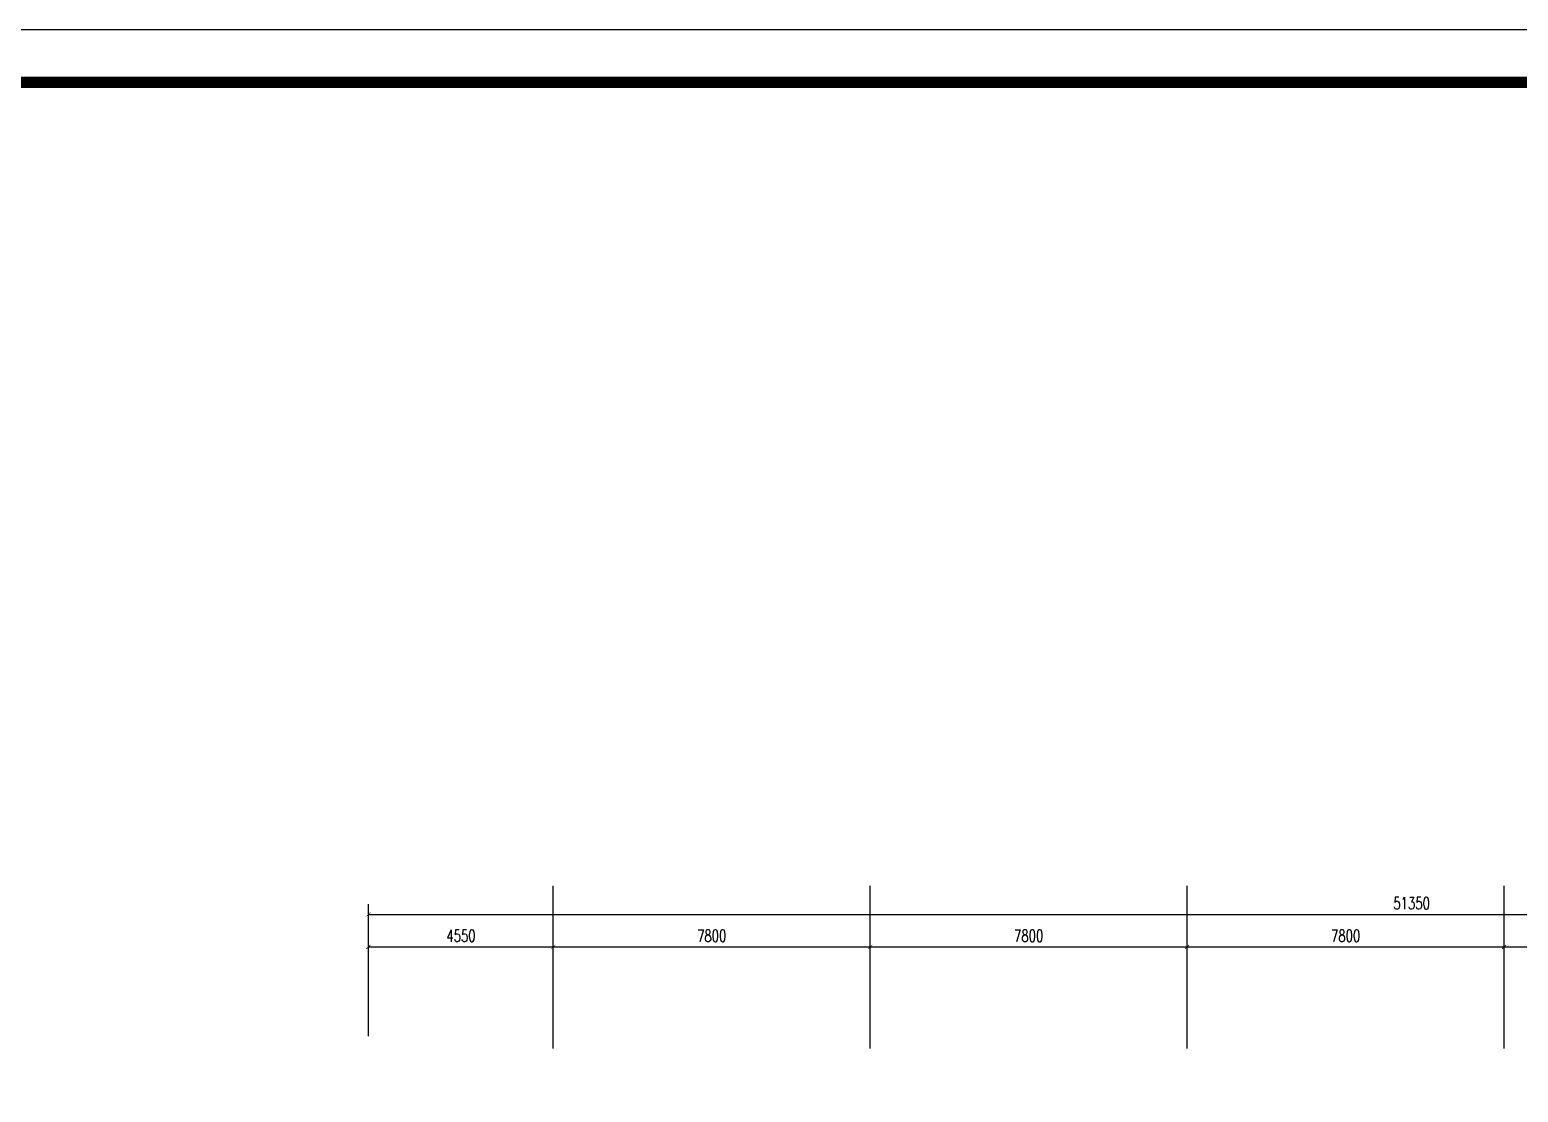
# Model space of a CAD drawing. Header units: millimetres. Extents: x 2680932 to 6187768, y 127588 to 383208.
# Drawn here: x 2879682 to 2916319, y 212932 to 239089 of the extents above; entities that cross this region are included whole.
import ezdxf

# ---------------------------------------------------------------- set-up
doc = ezdxf.new("R2010")
doc.units = ezdxf.units.MM
doc.header["$LTSCALE"] = 20
for name, color, linetype in [('AXIS', 3, 'Continuous'), ('LAYER1', 6, 'Continuous'), ('标注', 6, 'Continuous')]:
    doc.layers.add(name, color=color, linetype=linetype)
doc.styles.add('_TCH_DIM_T3', font='SIMPLEX', dxfattribs={"width": 0.705882, "bigfont": 'GBCBIG'})
doc.dimstyles.new('_TCH_ARCH&&100', dxfattribs={"dimtxt": 297.5, "dimasz": 100, "dimexe": 250, "dimexo": 300, "dimgap": 126.25, "dimtad": 1, "dimdec": 0, "dimzin": 0, "dimdsep": 46, "dimtxsty": '_TCH_DIM_T3', "dimblk": 'ARCHTICK', "dimcen": 0.09, "dimclrt": 7, "dimazin": 2, "dimtfac": 1, "dimtdec": 0, "dimtix": 1, "dimtmove": 2, "dimatfit": 3, "dimfxl": 1, "dimtolj": 1, "dimtzin": 0, "dimarcsym": 0})

# ---------------------------------------------------------------- blocks, each defined once
blk = doc.blocks.new('_ArchTick')
at = {"color": 0, "linetype": 'ByBlock', "lineweight": -3, "const_width": 0.15}
blk.add_lwpolyline([(-0.5, -0.5), (0.5, 0.5)], dxfattribs=at)
blk = doc.blocks.new('*D67')
at = {"layer": 'AXIS', "color": 0, "lineweight": -2, "transparency": 16777216}
for p, q in [((2888019, 214310), (2888019, 216760)), ((2892569, 214310), (2892569, 216760)), ((2888019, 216510), (2892569, 216510))]:
    blk.add_line(p, q, dxfattribs=at)
at = {"layer": 'Defpoints', "color": 0, "lineweight": -3, "transparency": 16777216}
for p in [(2892569, 216510), (2888019, 214010), (2892569, 214010)]:
    blk.add_point(p, dxfattribs=at)
at = {"layer": 'AXIS', "color": 0, "lineweight": -2, "transparency": 16777216, "xscale": 100, "yscale": 100, "zscale": 100, "rotation": 180}
blk.add_blockref('_ArchTick', (2888019, 216510), dxfattribs=at)
at = {"layer": 'AXIS', "color": 0, "lineweight": -2, "transparency": 16777216, "xscale": 100, "yscale": 100, "zscale": 100}
blk.add_blockref('_ArchTick', (2892569, 216510), dxfattribs=at)
at = {"layer": 'AXIS', "color": 7, "transparency": 16777216, "insert": (2890294, 216785), "char_height": 297.5, "attachment_point": 5, "style": '_TCH_DIM_T3'}
blk.add_mtext('\\A1;4550', dxfattribs=at)
blk = doc.blocks.new('*D68')
at = {"layer": 'AXIS', "color": 0, "lineweight": -2, "transparency": 16777216}
for p, q in [((2892569, 214310), (2892569, 216760)), ((2900369, 214310), (2900369, 216760)), ((2892569, 216510), (2900369, 216510))]:
    blk.add_line(p, q, dxfattribs=at)
at = {"layer": 'Defpoints', "color": 0, "lineweight": -3, "transparency": 16777216}
for p in [(2900369, 216510), (2892569, 214010), (2900369, 214010)]:
    blk.add_point(p, dxfattribs=at)
at = {"layer": 'AXIS', "color": 0, "lineweight": -2, "transparency": 16777216, "xscale": 100, "yscale": 100, "zscale": 100, "rotation": 180}
blk.add_blockref('_ArchTick', (2892569, 216510), dxfattribs=at)
at = {"layer": 'AXIS', "color": 0, "lineweight": -2, "transparency": 16777216, "xscale": 100, "yscale": 100, "zscale": 100}
blk.add_blockref('_ArchTick', (2900369, 216510), dxfattribs=at)
at = {"layer": 'AXIS', "color": 7, "transparency": 16777216, "insert": (2896469, 216785), "char_height": 297.5, "attachment_point": 5, "style": '_TCH_DIM_T3'}
blk.add_mtext('\\A1;7800', dxfattribs=at)
blk = doc.blocks.new('*D69')
at = {"layer": 'AXIS', "color": 0, "lineweight": -2, "transparency": 16777216}
for p, q in [((2900369, 214310), (2900369, 216760)), ((2908169, 214310), (2908169, 216760)), ((2900369, 216510), (2908169, 216510))]:
    blk.add_line(p, q, dxfattribs=at)
at = {"layer": 'Defpoints', "color": 0, "lineweight": -3, "transparency": 16777216}
for p in [(2908169, 216510), (2900369, 214010), (2908169, 214010)]:
    blk.add_point(p, dxfattribs=at)
at = {"layer": 'AXIS', "color": 0, "lineweight": -2, "transparency": 16777216, "xscale": 100, "yscale": 100, "zscale": 100, "rotation": 180}
blk.add_blockref('_ArchTick', (2900369, 216510), dxfattribs=at)
at = {"layer": 'AXIS', "color": 0, "lineweight": -2, "transparency": 16777216, "xscale": 100, "yscale": 100, "zscale": 100}
blk.add_blockref('_ArchTick', (2908169, 216510), dxfattribs=at)
at = {"layer": 'AXIS', "color": 7, "transparency": 16777216, "insert": (2904269, 216785), "char_height": 297.5, "attachment_point": 5, "style": '_TCH_DIM_T3'}
blk.add_mtext('\\A1;7800', dxfattribs=at)
blk = doc.blocks.new('*D70')
at = {"layer": 'AXIS', "color": 0, "lineweight": -2, "transparency": 16777216}
for p, q in [((2908169, 214310), (2908169, 216760)), ((2915969, 214310), (2915969, 216760)), ((2908169, 216510), (2915969, 216510))]:
    blk.add_line(p, q, dxfattribs=at)
at = {"layer": 'Defpoints', "color": 0, "lineweight": -3, "transparency": 16777216}
for p in [(2915969, 216510), (2908169, 214010), (2915969, 214010)]:
    blk.add_point(p, dxfattribs=at)
at = {"layer": 'AXIS', "color": 0, "lineweight": -2, "transparency": 16777216, "xscale": 100, "yscale": 100, "zscale": 100, "rotation": 180}
blk.add_blockref('_ArchTick', (2908169, 216510), dxfattribs=at)
at = {"layer": 'AXIS', "color": 0, "lineweight": -2, "transparency": 16777216, "xscale": 100, "yscale": 100, "zscale": 100}
blk.add_blockref('_ArchTick', (2915969, 216510), dxfattribs=at)
at = {"layer": 'AXIS', "color": 7, "transparency": 16777216, "insert": (2912069, 216785), "char_height": 297.5, "attachment_point": 5, "style": '_TCH_DIM_T3'}
blk.add_mtext('\\A1;7800', dxfattribs=at)
blk = doc.blocks.new('*D71')
at = {"layer": 'AXIS', "color": 0, "lineweight": -2, "transparency": 16777216}
for p, q in [((2915969, 214310), (2915969, 216760)), ((2923769, 214310), (2923769, 216760)), ((2915969, 216510), (2923769, 216510))]:
    blk.add_line(p, q, dxfattribs=at)
at = {"layer": 'Defpoints', "color": 0, "lineweight": -3, "transparency": 16777216}
for p in [(2923769, 216510), (2915969, 214010), (2923769, 214010)]:
    blk.add_point(p, dxfattribs=at)
at = {"layer": 'AXIS', "color": 0, "lineweight": -2, "transparency": 16777216, "xscale": 100, "yscale": 100, "zscale": 100, "rotation": 180}
blk.add_blockref('_ArchTick', (2915969, 216510), dxfattribs=at)
at = {"layer": 'AXIS', "color": 0, "lineweight": -2, "transparency": 16777216, "xscale": 100, "yscale": 100, "zscale": 100}
blk.add_blockref('_ArchTick', (2923769, 216510), dxfattribs=at)
at = {"layer": 'AXIS', "color": 7, "transparency": 16777216, "insert": (2919869, 216785), "char_height": 297.5, "attachment_point": 5, "style": '_TCH_DIM_T3'}
blk.add_mtext('\\A1;7800', dxfattribs=at)
blk = doc.blocks.new('*D74')
at = {"layer": 'AXIS', "color": 0, "lineweight": -2, "transparency": 16777216}
for p, q in [((2888019, 214310), (2888019, 217560)), ((2888019, 217310), (2939369, 217310)), ((2939369, 214310), (2939369, 217560))]:
    blk.add_line(p, q, dxfattribs=at)
at = {"layer": 'Defpoints', "color": 0, "lineweight": -3, "transparency": 16777216}
for p in [(2939369, 217310), (2888019, 214010), (2939369, 214010)]:
    blk.add_point(p, dxfattribs=at)
at = {"layer": 'AXIS', "color": 0, "lineweight": -2, "transparency": 16777216, "xscale": 100, "yscale": 100, "zscale": 100, "rotation": 180}
blk.add_blockref('_ArchTick', (2888019, 217310), dxfattribs=at)
at = {"layer": 'AXIS', "color": 0, "lineweight": -2, "transparency": 16777216, "xscale": 100, "yscale": 100, "zscale": 100}
blk.add_blockref('_ArchTick', (2939369, 217310), dxfattribs=at)
at = {"layer": 'AXIS', "color": 7, "transparency": 16777216, "insert": (2913694, 217585), "char_height": 297.5, "attachment_point": 5, "style": '_TCH_DIM_T3'}
blk.add_mtext('\\A1;51350', dxfattribs=at)
blk = doc.blocks.new('234554321')
at = {"layer": 'LAYER1', "color": 5}
blk.add_lwpolyline([(2236643.3, 12584.1), (2274744.2, 12584.1), (2274744.2, 38851.1), (2236643.3, 38851.1)], close=True, dxfattribs=at)
at = {"layer": 'LAYER1', "color": 8, "const_width": 66.6}
blk.add_lwpolyline([(2274439.8, 12888.6), (2274439.8, 38546.6), (2237780.7, 38546.6), (2237780.7, 12888.6)], close=True, dxfattribs=at)

msp = doc.modelspace()

# ---------------------------------------------------------------- linework, layer by layer
at = {"layer": 'AXIS'}
for p, q in [((2892568.6, 214009.9), (2892568.6, 218009.9)), ((2900368.6, 214009.9), (2900368.6, 218009.9)), ((2908168.6, 214009.9), (2908168.6, 218009.9)), ((2915968.6, 214009.9), (2915968.6, 218009.9))]:
    msp.add_line(p, q, dxfattribs=at)

# ---------------------------------------------------------------- block references
at = {"layer": '标注', "color": 7, "lineweight": -3, "xscale": 4.244890084024519, "yscale": 4.244890084140934, "zscale": 4.244890084107567}
msp.add_blockref('234554321', (-6651638.4, 74170.2), dxfattribs=at)

# ---------------------------------------------------------------- dimensions: what is measured, and where the dimension line sits
at = {"layer": 'AXIS'}
for p1, p2, distance, picture, middle in [((2888018.6, 214009.9), (2939368.6, 214009.9), 3300, '*D74', (2913693.6, 217584.9)), ((2888018.6, 214009.9), (2892568.6, 214009.9), 2500, '*D67', (2890293.6, 216784.9)), ((2892568.6, 214009.9), (2900368.6, 214009.9), 2500, '*D68', (2896468.6, 216784.9)), ((2900368.6, 214009.9), (2908168.6, 214009.9), 2500, '*D69', (2904268.6, 216784.9)), ((2908168.6, 214009.9), (2915968.6, 214009.9), 2500, '*D70', (2912068.6, 216784.9)), ((2915968.6, 214009.9), (2923768.6, 214009.9), 2500, '*D71', (2919868.6, 216784.9))]:
    dim = msp.add_aligned_dim(p1=p1, p2=p2, distance=distance, dimstyle='_TCH_ARCH&&100', dxfattribs=at)
    dim.commit()
    dim.dimension.update_dxf_attribs({"geometry": picture, "text_midpoint": middle})

doc.saveas('drawing.dxf')
